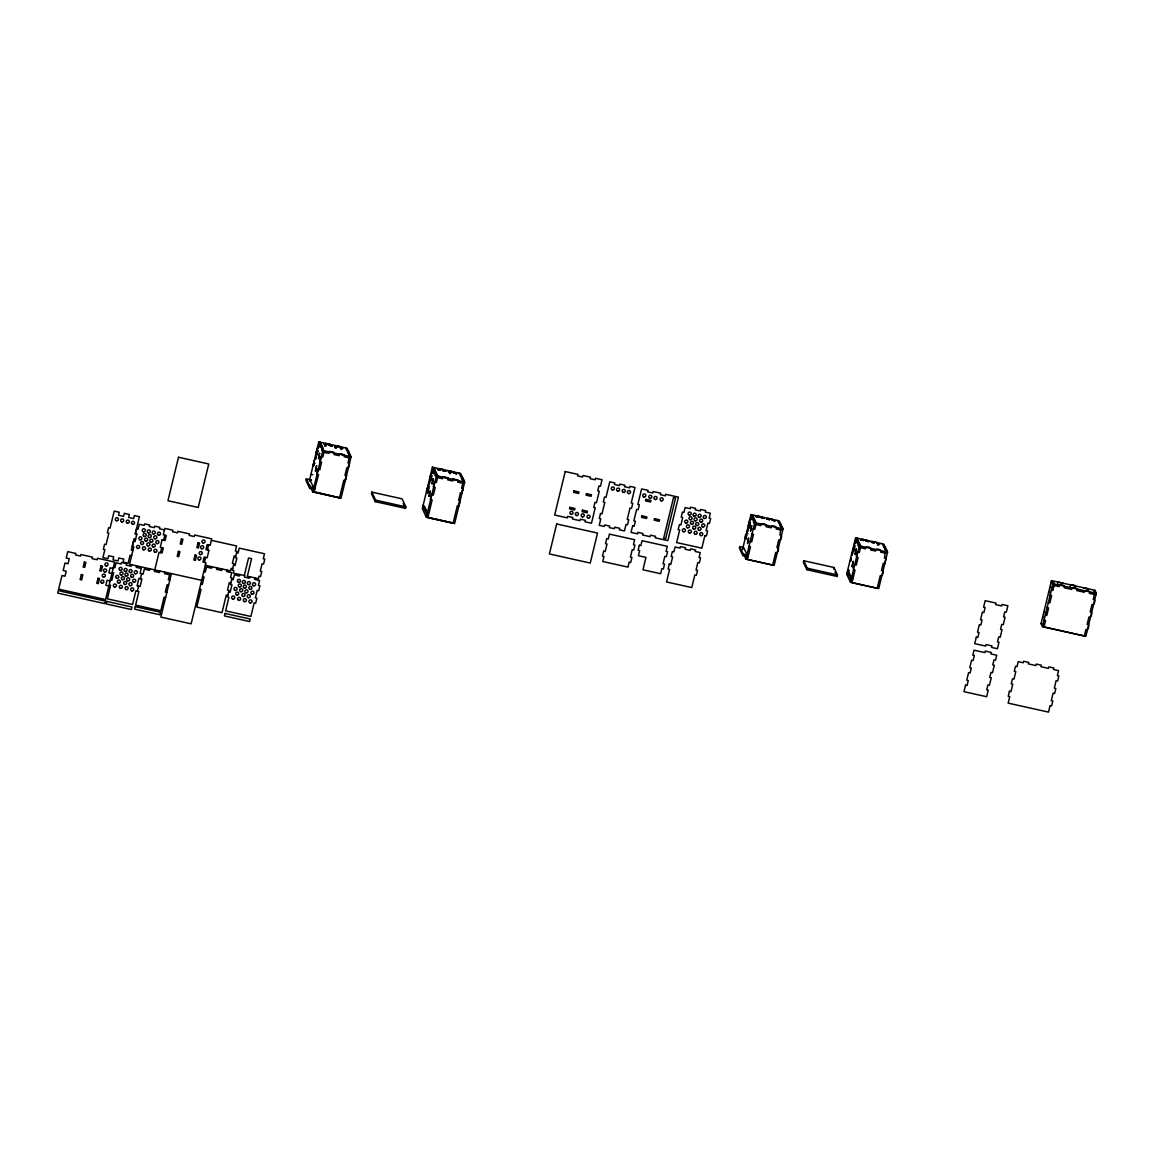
<?xml version="1.0" encoding="UTF-8"?>
<svg xmlns="http://www.w3.org/2000/svg" width="1154" height="1154" viewBox="0 0 1154 1154"><rect width="100%" height="100%" fill="white"/><g stroke="black" fill="none" stroke-linecap="round" stroke-linejoin="round"><path stroke-width="1.5" d="M433.226 473.63L433.37 472.866M135.35 533.855L136.561 528.864L138.076 529.196L139.273 524.291L144.308 525.416L144.668 523.916L149.717 525.041L149.356 526.541L154.391 527.666L154.766 526.166L159.8 527.277L159.44 528.777L164.488 529.902M136.807 534.057L135.047 541.688L133.532 541.356L132.321 546.347L133.835 546.693L129.565 564.277L201.676 580.332M131.57 564.724L131.21 566.225L126.161 565.099L126.536 563.599L121.487 562.474L121.127 563.974L116.078 562.849L114.895 567.768L113.38 567.422M136.619 565.849L136.259 567.35L141.293 568.475L140.11 573.379L143.139 574.057L144.322 569.138L149.371 570.264L149.731 568.763M113.121 568.489L110.092 567.811L108.88 572.817L111.909 573.48L109.125 584.919L110.64 585.251L107.351 598.839L132.566 604.465L135.855 590.862L137.369 591.209L138.581 586.218L140.096 586.549L141.913 579.048L138.898 578.37L137.081 585.871L138.581 586.218M140.413 578.717L141.625 573.711M164.806 535.153L163.594 540.144L162.079 539.812L160.262 547.313L163.291 547.977L162.065 552.982L159.05 552.304L154.405 571.389L159.454 572.514L159.815 571.014M160.565 552.636L161.776 547.645M164.863 572.139L164.503 573.639L169.537 574.764L168.325 579.755L169.84 580.101M171.412 573.596L160.853 617.087L191.117 623.824L205.946 562.748L202.916 562.07L204.143 557.079L207.157 557.757L208.975 550.256L205.96 549.578L207.172 544.587L210.201 545.265L211.745 538.846L194.608 535.038L194.233 536.538L189.198 535.413L189.559 533.913L177.961 531.33L177.601 532.831L172.552 531.706L172.912 530.205L164.849 528.402L163.291 534.807L166.291 535.571L165.08 540.577L162.05 539.899M204.431 562.416L205.643 557.411M207.475 549.924L208.686 544.919M211.903 566.715L211.528 568.215L206.494 567.09L205.297 571.995L203.782 571.663M216.938 567.84L216.577 569.34L221.626 570.451L221.986 568.965M232.675 568.706L231.161 568.374L230.555 570.869L227.021 570.076L226.66 571.576L231.709 572.701L230.512 577.606L232.026 577.952L230.454 584.443L231.968 584.775L230.136 592.276L228.636 591.944M239.772 574.504L239.412 576.005L234.363 574.88L233.18 579.784L231.665 579.452M244.316 575.514L248.557 558.017L251.586 558.695L247.345 576.192L258.438 578.659L259.044 576.163L260.559 576.495L261.77 571.49L260.256 571.158L262.059 563.758L263.574 564.09L264.785 559.099L263.271 558.752L264.482 553.761L239.267 548.136L238.07 553.054L236.556 552.708M249.855 576.755L249.495 578.241L244.46 577.13L244.821 575.63L233.223 573.048L233.829 570.538L232.315 570.206L233.887 563.7L232.372 563.368L234.175 555.954L235.69 556.3M254.904 577.865L254.544 579.366L259.578 580.491L258.395 585.395L259.91 585.742L258.698 590.733L257.183 590.401L255.366 597.887L256.88 598.219L255.654 603.225L254.154 602.893L250.851 616.481L225.636 610.87L228.925 597.282L227.41 596.935L228.997 590.444L227.482 590.112L229.3 582.611L230.814 582.943M311.349 479.992L306.315 478.867L305.94 480.367L309.719 488.402L314.768 489.512M309.517 480.179L318.807 441.895L347.051 448.185L351.09 456.768L341.021 498.254L312.777 491.965L309.416 484.81M309.474 481.146L309.835 479.646L313.614 487.68L313.253 489.181M313.138 466.072L314.35 461.066M316.167 453.565L317.379 448.574M309.719 488.402L310.08 486.901L306.315 478.867M316.917 474.092L318.129 469.101L319.644 469.433M319.947 461.6L321.158 456.595M312.777 491.965L322.846 450.478L318.807 441.895M325.125 445.127L325.5 443.626L330.534 444.752M325.125 446.309L325.486 444.809L326.87 444.867L323.87 444.131L325.486 444.809M335.223 447.377L335.583 445.877L340.632 447.002M348.162 452.815L348.522 451.315L347.022 450.983L345.536 447.839M349.604 455.859L349.965 454.359L348.45 454.027L347.455 451.906L348.97 452.238M348.854 464.37L348.306 468.264M345.161 480.381L346.373 475.39M348.191 467.889L349.402 462.884M371.819 492.109L371.458 493.609L375.238 501.644L405.501 508.38L405.862 506.88L402.082 498.845L371.819 492.109L375.598 500.144L375.238 501.644M432.404 467.182L422.335 508.669L426.36 517.252L454.604 523.541L464.687 482.055L460.648 473.472L432.404 467.182L436.443 475.765L426.36 517.252M423.071 506.447L423.431 504.947L427.211 512.982L426.85 514.482L423.071 506.447L424.571 506.794L427.528 513.04M430.976 473.876L429.634 478.593M430.5 499.393L431.726 494.388M433.543 486.901L434.755 481.896L436.27 482.242M462.191 479.04L462.552 477.54L461.037 477.208L462.033 479.328L463.547 479.66L463.619 482.083L463.98 480.583L462.48 480.252L463.172 481.723L461.614 488.128L463.129 488.459M458.614 505.409L459.422 502.077M462.033 491.33L463.1 488.56M459.956 500.692L458.874 505.957L457.359 505.625L453.089 523.209L427.874 517.598L432.144 500.014L430.37 499.119L431.596 494.114L433.37 495.008L435.188 487.507L433.414 486.627L434.625 481.622L436.4 482.516L437.957 476.112L437.251 474.626L435.75 474.294L435.375 475.794L434.943 474.871L435.303 473.371L436.818 473.703L435.823 471.582L434.308 471.25L433.947 472.751L433.515 471.827L433.875 470.327L435.39 470.659L433.918 467.529M459.826 500.403L458.585 500.62L460.403 493.133L461.917 493.465L462.999 488.185L461.485 487.853M743.234 547.357L739.7 546.563L739.339 548.063L742.859 555.55L747.951 556.762M742.512 549.506L750.994 514.597L779.239 520.887L783.018 528.907L774.161 565.402L745.917 559.113L744.402 555.896M742.873 548.857L743.364 546.852L746.869 554.338M742.859 555.55L743.219 554.05L739.7 546.563M745.917 559.113L754.774 522.618L750.994 514.597M780.219 525.243L780.58 523.743L779.065 523.411L777.724 520.541M780.652 526.166L781.013 524.666L779.498 524.334L780.508 526.455L782.008 526.787M803.732 560.743L803.357 562.243L806.877 569.715L837.14 576.466L837.501 574.966L833.981 567.479L803.732 560.743L807.252 568.215L806.877 569.715M833.621 568.98L833.981 567.479M846.704 574.288L855.561 537.793L883.805 544.082L887.57 552.117L878.713 588.598L850.469 582.308L846.704 574.288L848.204 574.62M849.431 570.393L847.916 570.062L852.46 579.871L850.945 579.539L851.436 577.534L852.95 577.88M850.469 582.308L859.341 545.828L855.561 537.793M884.786 548.438L885.147 546.938L883.632 546.607L882.291 543.75M885.219 549.362L885.58 547.861L884.065 547.53L885.06 549.65L886.575 549.996L886.214 551.497M1041.052 623.607L1051.496 580.621L1094.872 590.285L1096.3 593.329L1085.871 636.316L1042.495 626.651L1041.052 623.607L1042.697 624.227M1042.495 626.651L1052.924 583.664L1051.496 580.621M1054.078 585.511L1052.866 590.502L1051.222 589.896M1057.684 583.592L1058.045 582.092L1063.094 583.203M1070.292 586.391C1069.599 583.491 1077.721 585.294 1075.34 587.516M1094.872 590.285L1094.915 592.666L1095.276 591.165L1093.761 590.819L1094.28 591.93L1095.795 592.276M1094.425 594.498L1093.213 599.489C1096.329 598.277 1094.367 606.369 1092.001 604.494L1090.169 611.981C1093.3 610.783 1091.338 618.861 1088.958 616.986L1087.14 624.487C1090.256 623.275 1088.294 631.353 1085.928 629.478L1084.356 635.984L1044.009 626.997L1045.582 620.491L1043.937 619.886M334.747 446.598L337.776 447.305L334.804 446.685M766.79 519.026L769.819 519.718L766.847 519.098M871.357 542.236L874.4 542.943L871.371 542.25M339.968 447.781L342.983 448.502L339.983 447.81M335.122 448.055L336.261 448.3M1052.924 583.664L1096.3 593.329M1095.939 594.829L1089.376 593.372C1091.468 590.531 1083.346 588.728 1084.342 592.247L1076.769 590.559C1078.86 587.732 1070.739 585.915 1071.734 589.434L1064.161 587.761C1066.253 584.919 1058.131 583.102 1059.127 586.636L1052.563 585.165L1052.434 582.611L1053.948 582.943L1053.414 581.832L1051.9 581.501L1051.539 583.001L1051.135 582.121M887.008 550.92L885.493 550.573L884.512 558.175L886.027 558.522L884.786 563.614M1051.424 587.458L1050.053 587.4M859.341 545.828L887.57 552.117M754.774 522.618L783.018 528.907M755.913 524.45L760.962 525.575C759.967 522.055 768.102 523.873 766.011 526.7L771.045 527.825C770.064 524.305 778.185 526.109 776.094 528.95L781.143 530.075M860.48 547.66L865.529 548.785C864.534 545.265 872.669 547.068 870.563 549.91L875.612 551.035C874.617 547.501 882.752 549.318 880.661 552.16L885.695 553.271M1050.212 592.464L1048.827 592.391M884.815 563.513L883.3 563.181L881.468 570.682C884.599 569.47 882.637 577.548 880.257 575.673L877.199 588.266L851.984 582.655L855.042 570.062C851.638 570.653 853.599 562.561 856.254 565.056L858.086 557.57C854.667 558.161 856.629 550.069 859.297 552.564L860.841 546.159L860.278 544.962L858.764 544.63L858.403 546.13L857.97 545.207L858.331 543.707L859.845 544.039L858.85 541.918L857.335 541.572L856.975 543.072L856.542 542.149L856.903 540.649L858.417 540.995L857.076 538.125M747.922 533.826C745.542 531.951 743.58 540.029 746.71 538.831M439.083 468.928L444.131 470.053M449.18 471.164L454.214 472.289M462.119 476.616L460.605 476.285L459.133 473.14M350.398 455.282L348.883 454.95L349.575 456.421L348.018 462.826L349.532 463.172M329.279 451.661L334.314 452.772M339.363 453.897L344.411 455.022M442.862 476.948L447.911 478.073M452.945 479.198L457.994 480.324M322.846 450.478L351.09 456.768M436.443 475.765L464.687 482.055M1045.365 612.457L1043.981 612.385M324 452.31L329.034 453.435L329.15 451.373L334.184 452.498L334.083 454.561L339.132 455.671L339.233 453.623L344.267 454.748L344.166 456.796L349.215 457.922M437.582 477.612L442.631 478.737L442.732 476.674L447.781 477.799L447.68 479.848L452.714 480.973L452.815 478.924L457.864 480.05L457.763 482.098L462.812 483.223M429.764 478.867L431.279 479.198M848.955 572.398L847.44 572.067L850.945 579.539M1044.154 617.448L1042.769 617.39M807.252 568.215L837.501 574.966M743.219 554.05L746.753 554.829M460.273 492.845L461.788 493.191M348.32 468.163L346.806 467.832L344.988 475.333L346.503 475.664L345.291 480.655L343.777 480.324L339.507 497.908L315.706 492.109M429.331 486.425L428.076 486.642M429.461 486.699L427.946 486.368L426.591 491.085L428.105 491.431M426.735 491.359L428.235 491.705M311.306 474.438L312.821 474.77M309.964 479.934L311.479 480.266M423.201 506.721L424.715 507.068M375.598 500.144L405.862 506.88M310.08 486.901L315.129 488.012M314.162 492.022L339.377 497.634M427.745 517.309L452.959 522.935M211.384 540.346L236.599 545.972L235.387 550.963L236.902 551.309L235.344 557.714L236.844 558.132L235.041 565.547L233.526 565.2M136.864 534.201L135.292 533.725L139.418 516.732L134.369 515.607L133.648 518.608L128.599 517.482L129.32 514.482L124.286 513.357L123.55 516.357L118.516 515.232L119.237 512.232L114.203 511.121L110.077 528.114L108.563 527.767L107.351 532.773L108.851 533.105L106.067 544.601L104.552 544.27L103.341 549.261L104.855 549.607L102.908 557.598L107.957 558.724L108.678 555.723L113.727 556.848L112.991 559.849L118.04 560.974L118.775 557.973L123.81 559.099L123.089 562.099L128.123 563.21L130.07 555.218L131.585 555.55M135.581 539.062L134.08 538.73L131.282 550.227L132.797 550.559M205.34 565.258L227.021 570.076M202.57 576.654L204.085 576.986L202.267 584.487L200.753 584.155M199.541 589.146L201.056 589.492L196.786 607.076L222.001 612.687L226.271 595.103L227.785 595.435M168.628 585.092L167.114 584.761L165.31 592.161L166.825 592.507M110.337 579.914L111.851 580.26L113.683 572.759L112.169 572.427L114.679 562.085L97.527 558.262L97.167 559.762L92.118 558.637L92.479 557.137L80.881 554.555L80.52 556.055L75.472 554.93L75.847 553.43L67.769 551.626L66.211 558.046L69.24 558.709L68.028 563.715L64.999 563.037L63.181 570.538L66.211 571.216L64.999 576.207L61.97 575.529L57.7 593.113L104.596 603.571L108.865 585.972L105.851 585.309L107.062 580.303L110.092 580.981M137.369 591.209L138.884 591.54L135.581 605.129L160.81 610.754L164.099 597.166L165.613 597.498M877.473 544.948L878.612 545.251M340.863 449.31L341.642 449.512M324.865 445.747L325.976 446.064M449.469 473.501L450.219 473.717M1088.309 588.828L1083.274 587.703M1050.01 594.887L1051.655 595.507L1049.823 603.008L1048.193 602.388M1046.966 607.379L1048.611 607.999L1046.793 615.5L1045.149 614.88M877.242 542.625L872.193 541.5M867.159 540.375L862.11 539.25M835.034 571.98L837.14 576.466M781.647 528.287L782.08 529.21L782.455 527.71L780.941 527.378L779.945 534.98C783.061 533.869 781.027 542.091 778.734 539.971L776.916 547.472C780.032 546.26 778.07 554.353 775.704 552.477L772.646 565.056L747.431 559.445L750.475 546.852L748.845 546.246M772.675 519.415L767.641 518.305M762.592 517.18L757.543 516.054M752.509 514.929L753.851 517.785L752.336 517.454L751.975 518.954L752.408 519.877L752.769 518.377L754.283 518.709L755.279 520.829L753.778 520.497L753.403 521.997L753.836 522.921L754.211 521.42L755.726 521.752L756.288 522.964L754.73 529.369L753.086 528.748M749.436 521.002L748.225 525.993M751.874 533.754L753.519 534.36L751.701 541.861L750.057 541.24M454.085 472.015L449.05 470.89M444.001 469.765L438.953 468.654M403.222 503.562L405.501 508.38M340.502 446.713L335.453 445.588M330.405 444.478L325.37 443.352M320.322 442.227L321.793 445.357L320.293 445.026L319.918 446.526L320.35 447.449L320.725 445.949L322.24 446.281L323.235 448.416L321.721 448.069L321.793 450.493L322.154 448.993L324.361 450.81L322.803 457.215L321.028 456.32L319.817 461.326L321.591 462.206L319.773 469.707L317.999 468.812L316.787 473.818L318.562 474.712L314.032 491.734M317.249 448.3L316.037 453.291M318.302 450.507L316.946 455.224M314.22 460.792L313.008 465.783M313.917 465.495L314.653 462.927L313.917 465.495M315.388 459.422L316.095 456.811L315.388 459.422M316.629 454.301L317.336 451.676L316.629 454.301M318.086 448.3L318.792 445.689L318.086 448.3M427.499 490.782L428.206 488.171L427.499 490.782M428.971 484.723L429.677 482.112L428.971 484.723M430.226 479.588L430.932 476.977L430.226 479.588M431.668 473.602L432.375 470.991L431.668 473.602M745.96 537.908L746.667 535.297L745.96 537.908M747.431 531.85L748.138 529.239L747.431 531.85M748.686 526.714L749.393 524.104L748.686 526.714M750.143 520.728L750.85 518.117L750.143 520.728M850.527 561.118L851.234 558.507L850.527 561.118M851.998 555.06L852.705 552.449L851.998 555.06M853.239 549.924L853.946 547.313L853.239 549.924M854.696 543.938L855.402 541.313L854.696 543.938M704.892 535.6L701.834 548.179L676.619 542.568L679.677 529.974L678.163 529.643L679.374 524.637L680.889 524.983L682.721 517.482L681.206 517.151L682.418 512.145L683.933 512.477L685.115 507.572L690.164 508.698L690.525 507.197L695.573 508.323L695.198 509.823L700.247 510.948L700.608 509.448L705.657 510.573L705.296 512.073L710.33 513.198L709.147 518.103L710.662 518.434L709.45 523.44L707.936 523.094L706.104 530.595L707.618 530.927L706.407 535.932L704.892 535.6M60.181 589.463L59.82 590.963L103.701 600.729L104.062 599.229L60.181 589.463M81.343 574.577L80.131 579.582L81.645 579.914L82.857 574.923L81.343 574.577M84.372 562.085L83.16 567.076L84.675 567.422L85.886 562.416L84.372 562.085M97.989 578.284L96.763 583.289L98.278 583.621L99.489 578.616L97.989 578.284M101.018 565.792L99.807 570.783L101.321 571.129L102.533 566.124L101.018 565.792M106.716 601.407L106.11 603.903L131.325 609.514L131.945 607.018L106.716 601.407M135.22 606.629L134.614 609.124L159.829 614.75L160.435 612.255L135.22 606.629M178.509 457.244L167.965 500.735L198.214 507.471L208.773 463.995L178.509 457.244M178.408 551.352L177.197 556.343L178.711 556.69L179.923 551.684L178.408 551.352M181.423 538.947L180.212 543.952L181.726 544.284L182.938 539.279L181.423 538.947M195.055 555.06L193.843 560.051L195.358 560.397L196.569 555.391L195.055 555.06M198.07 542.654L196.858 547.66L198.373 547.991L199.584 542.986L198.07 542.654M225.016 613.423L224.395 615.919L249.625 621.544L250.23 619.034L225.016 613.423M316.571 465.769L315.489 471.048L316.571 465.769M319.6 453.277L318.518 458.556L319.6 453.277M428.725 488.027L427.644 493.306L428.725 488.027M431.755 475.535L430.673 480.8L431.755 475.535M430.153 491.07L429.072 496.35L430.153 491.07M433.197 478.578L432.101 483.858L433.197 478.578M565.229 471.539L554.67 515.03L567.379 517.857L567.739 516.357L572.788 517.482L572.413 518.983L579.986 520.67L580.347 519.17L585.395 520.295L585.02 521.796L591.483 523.224L595.248 507.731L593.733 507.399L594.945 502.394L596.459 502.74L599.258 491.243L597.743 490.912L598.955 485.906L600.469 486.238L602.042 479.747L595.493 478.29L595.132 479.79L590.083 478.665L590.444 477.165L582.972 475.491L582.611 476.991L577.563 475.881L577.938 474.381L565.229 471.539M556.675 523.974L549.391 553.963L590.242 563.051L597.527 533.061L556.675 523.974M569.917 507.371L569.557 508.856L574.605 509.981L574.966 508.481L569.917 507.371M573.927 490.868L573.567 492.369L578.601 493.494L578.976 491.993L573.927 490.868M582.438 510.155L582.078 511.655L587.112 512.78L587.487 511.28L582.438 510.155M586.448 493.652L586.073 495.153L591.122 496.278L591.483 494.777L586.448 493.652M600.498 513.501L599.287 518.492L600.801 518.824L599.229 525.33L604.263 526.455L604.638 524.955L609.673 526.08L609.312 527.58L614.361 528.691L614.721 527.19L619.756 528.316L619.395 529.816L624.444 530.941L626.016 524.45L627.531 524.781L628.742 519.79L627.228 519.444L630.026 507.948L631.541 508.294L632.753 503.288L631.238 502.956L635.003 487.464L629.954 486.339L629.594 487.839L624.545 486.714L624.905 485.214L619.871 484.089L619.51 485.589L614.462 484.464L614.822 482.963L609.788 481.838L606.023 497.331L604.508 496.999L603.297 502.004L604.811 502.336L602.013 513.833L600.498 513.501M603.686 551.165L602.475 556.17L603.975 556.502L602.763 561.508L627.978 567.119L629.204 562.113L630.704 562.46L631.93 557.454L630.416 557.122L632.204 549.722L633.719 550.054L634.931 545.049L633.416 544.717L634.642 539.726L609.427 534.1L608.23 539.005L606.716 538.673L605.504 543.664L607.018 544.01L605.201 551.511L603.686 551.165M632.623 525.921L631.05 532.412L637.513 533.855L637.873 532.355L642.922 533.48L642.562 534.98L650.12 536.668L650.481 535.167L655.53 536.293L655.169 537.793L667.863 540.62L678.422 497.129L665.728 494.301L665.353 495.802L660.319 494.677L660.679 493.176L653.121 491.489L652.746 492.989L647.711 491.864L648.072 490.363L641.61 488.935L637.845 504.428L639.359 504.76L638.148 509.765L636.633 509.419L633.834 520.916L635.349 521.262L634.137 526.253L632.623 525.921M641.884 515.867L641.523 517.367L646.557 518.478L646.918 516.978L641.884 515.867M645.879 499.365L645.519 500.865L650.567 501.99L650.928 500.49L645.879 499.365M639.345 545.265L638.133 550.256L639.648 550.602L638.407 555.694L645.98 557.382L642.966 569.773L660.622 573.711L661.833 568.706L663.348 569.052L664.56 564.046L663.045 563.715L664.848 556.315L666.363 556.646L667.575 551.641L666.06 551.309L667.272 546.318L642.057 540.692L640.859 545.597L639.345 545.265M654.491 518.665L654.13 520.165L659.165 521.291L659.54 519.79L654.491 518.665M673.518 497.619L663.694 538.11L665.714 538.557L675.537 498.066L673.518 497.619M669.306 564.046L668.094 569.037L669.608 569.384L666.55 581.962L691.765 587.588L694.823 574.995L696.338 575.327L697.55 570.336L696.035 570.004L697.867 562.503L699.367 562.835L700.593 557.844L699.079 557.497L700.262 552.593L695.227 551.468L695.588 549.968L690.539 548.857L690.179 550.343L685.13 549.232L685.505 547.732L680.456 546.607L680.095 548.107L675.047 546.982L673.864 551.886L672.349 551.554L671.138 556.545L672.638 556.892L670.82 564.378L669.306 564.046M750.215 522.661L749.134 527.926L750.215 522.661M748.614 538.197L747.532 543.476L748.614 538.197M751.658 525.705L750.576 530.984L751.658 525.705M854.782 545.856L853.7 551.136L854.782 545.856M853.181 561.407L852.099 566.672L853.181 561.407M856.21 548.9L855.128 554.18L856.21 548.9M976.313 637.167L974.741 643.672L985.574 646.081L985.949 644.581L991.993 645.937L991.632 647.437L997.431 648.721L999.003 642.23L997.489 641.884L998.715 636.893L1000.215 637.224L1002.047 629.723L1000.532 629.392L1001.744 624.401L1003.259 624.732L1005.076 617.231L1003.562 616.9L1004.773 611.894L1006.288 612.24L1007.86 605.735L1002.061 604.451L1001.701 605.951L995.657 604.595L996.017 603.095L985.17 600.686L983.597 607.177L985.112 607.523L983.9 612.514L982.386 612.183L980.554 619.684L982.068 620.015L980.857 625.006L979.342 624.675L977.525 632.176L979.039 632.507L977.827 637.513L976.313 637.167M965.537 685.173L963.965 691.664L986.656 696.727L988.228 690.222L986.713 689.89L987.939 684.885L989.44 685.231L991.272 677.73L989.757 677.398L990.969 672.393L992.483 672.739L994.301 665.238L992.786 664.892L993.998 659.9L995.513 660.232L996.724 655.241L990.925 653.943L991.286 652.443L985.242 651.101L984.881 652.601L974.034 650.178L972.822 655.183L974.337 655.515L973.125 660.521L971.61 660.175L969.778 667.676L971.293 668.022L970.081 673.013L968.567 672.681L966.749 680.168L968.264 680.514L967.052 685.505L965.537 685.173M1009.433 691.289L1008.221 696.295L1009.736 696.627L1008.149 703.132L1048.496 712.105L1050.082 705.613L1051.597 705.945L1052.809 700.954L1051.294 700.622L1053.112 693.121L1054.626 693.453L1055.838 688.462L1054.323 688.116L1056.141 680.629L1057.655 680.961L1058.867 675.956L1057.367 675.624L1058.579 670.633L1053.53 669.508L1053.89 668.007L1048.856 666.882L1048.481 668.382L1040.922 666.695L1041.283 665.194L1036.249 664.069L1035.874 665.569L1028.315 663.882L1028.676 662.382L1023.641 661.256L1023.266 662.757L1018.232 661.646L1017.02 666.637L1015.506 666.305L1014.294 671.296L1015.794 671.642L1013.977 679.129L1012.462 678.797L1011.25 683.788L1012.765 684.134L1010.947 691.635L1009.433 691.289M329.164 445.314L332.164 446.05L329.164 445.314M437.453 469.433L440.467 470.168L437.453 469.433M442.747 470.616L445.761 471.337L442.747 470.616M755.913 516.559L758.928 517.295L755.913 516.559M761.207 517.742L764.222 518.463L761.337 517.699M860.48 539.755L863.495 540.49L860.48 539.755M865.774 540.938L868.774 541.673L865.889 540.909M448.372 471.842L451.373 472.606L448.517 471.827M453.652 472.996L456.58 473.804L453.652 472.996M772.113 520.122L775.041 520.93L772.113 520.122M876.665 543.318L879.608 544.125L876.665 543.318M689.27 515.088A1.558 1.529 -25.2 0 0 691.131 513.126A1.558 1.529 -25.2 0 0 688.505 512.549A1.558 1.529 -25.2 0 0 689.27 515.088M704.445 518.463A1.558 1.529 -25.2 0 0 706.306 516.502A1.558 1.529 -25.2 0 0 703.68 515.925A1.558 1.529 -25.2 0 0 704.445 518.463M699.064 517.252A1.558 1.529 -25.2 0 0 701.127 515.506A1.558 1.529 -25.2 0 0 698.574 514.641A1.558 1.529 -25.2 0 0 699.064 517.252M694.261 516.199A1.558 1.529 -25.2 0 0 696.107 514.237A1.558 1.529 -25.2 0 0 693.496 513.645A1.558 1.529 -25.2 0 0 694.261 516.199M700.795 522.084A1.558 1.529 -25.2 0 0 702.642 520.137A1.558 1.529 -25.2 0 0 700.031 519.545A1.558 1.529 -25.2 0 0 700.795 522.084M695.227 520.843A1.558 1.529 -25.2 0 0 697.074 518.896A1.558 1.529 -25.2 0 0 694.463 518.305A1.558 1.529 -25.2 0 0 695.227 520.843M690.179 519.718A1.558 1.529 -25.2 0 0 692.039 517.771A1.558 1.529 -25.2 0 0 689.414 517.18A1.558 1.529 -25.2 0 0 690.179 519.718M691.607 524.392A1.558 1.529 -25.2 0 0 693.467 522.43A1.558 1.529 -25.2 0 0 690.842 521.853A1.558 1.529 -25.2 0 0 691.607 524.392M685.923 523.123A1.558 1.529 -25.2 0 0 687.77 521.175A1.558 1.529 -25.2 0 0 685.159 520.584A1.558 1.529 -25.2 0 0 685.923 523.123M696.843 525.56A1.558 1.529 -25.2 0 0 698.689 523.599A1.558 1.529 -25.2 0 0 696.078 523.022A1.558 1.529 -25.2 0 0 696.843 525.56M702.858 526.902A1.558 1.529 -25.2 0 0 704.719 524.94A1.558 1.529 -25.2 0 0 702.094 524.363A1.558 1.529 -25.2 0 0 702.858 526.902M699.151 530.378A1.558 1.529 -25.2 0 0 701.012 528.431A1.558 1.529 -25.2 0 0 698.386 527.84A1.558 1.529 -25.2 0 0 699.151 530.378M693.814 529.196A1.558 1.529 -25.2 0 0 695.66 527.234A1.558 1.529 -25.2 0 0 693.049 526.657A1.558 1.529 -25.2 0 0 693.814 529.196M687.582 527.811A1.558 1.529 -25.2 0 0 689.428 525.849A1.558 1.529 -25.2 0 0 686.818 525.258A1.558 1.529 -25.2 0 0 687.582 527.811M683.557 531.763A1.558 1.529 -25.2 0 0 685.418 529.801A1.558 1.529 -25.2 0 0 682.793 529.21A1.558 1.529 -25.2 0 0 683.557 531.763M689.472 533.076A1.558 1.529 -25.2 0 0 691.361 531.157A1.558 1.529 -25.2 0 0 688.75 530.523A1.558 1.529 -25.2 0 0 689.472 533.076M695.155 534.331A1.558 1.529 -25.2 0 0 697.146 532.528A1.558 1.529 -25.2 0 0 694.593 531.734A1.558 1.529 -25.2 0 0 695.155 534.331M700.968 535.629A1.558 1.529 -25.2 0 0 702.714 533.581A1.558 1.529 -25.2 0 0 700.06 533.148A1.558 1.529 -25.2 0 0 700.968 535.629M661.357 500.865A1.558 1.529 -25.2 0 0 663.074 498.788A1.558 1.529 -25.2 0 0 660.42 498.369A1.558 1.529 -25.2 0 0 661.357 500.865M655.241 499.494A1.558 1.529 -25.2 0 0 656.958 497.417A1.558 1.529 -25.2 0 0 654.304 497.013A1.558 1.529 -25.2 0 0 655.241 499.494M650.063 498.34A1.558 1.529 -25.2 0 0 651.779 496.263A1.558 1.529 -25.2 0 0 649.125 495.859A1.558 1.529 -25.2 0 0 650.063 498.34M644.019 496.999A1.558 1.529 -25.2 0 0 645.735 494.922A1.558 1.529 -25.2 0 0 643.081 494.518A1.558 1.529 -25.2 0 0 644.019 496.999M582.381 516.833A1.558 1.529 -25.2 0 0 584.241 514.872A1.558 1.529 -25.2 0 0 581.616 514.295A1.558 1.529 -25.2 0 0 582.381 516.833M588.295 518.146A1.558 1.529 -25.2 0 0 590.04 516.083A1.558 1.529 -25.2 0 0 587.386 515.65A1.558 1.529 -25.2 0 0 588.295 518.146M576.524 515.521A1.558 1.529 -25.2 0 0 578.385 513.573A1.558 1.529 -25.2 0 0 575.759 512.982A1.558 1.529 -25.2 0 0 576.524 515.521M571.115 514.323A1.558 1.529 -25.2 0 0 572.975 512.362A1.558 1.529 -25.2 0 0 570.35 511.785A1.558 1.529 -25.2 0 0 571.115 514.323M623.261 492.369A1.558 1.529 -25.2 0 0 625.252 490.551A1.558 1.529 -25.2 0 0 622.684 489.786A1.558 1.529 -25.2 0 0 623.261 492.369M617.751 491.157A1.558 1.529 -25.2 0 0 619.611 489.195A1.558 1.529 -25.2 0 0 616.986 488.604A1.558 1.529 -25.2 0 0 617.751 491.157M612.457 489.974A1.558 1.529 -25.2 0 0 614.317 488.012A1.558 1.529 -25.2 0 0 611.692 487.435A1.558 1.529 -25.2 0 0 612.457 489.974M628.699 493.58A1.558 1.529 -25.2 0 0 630.401 491.489A1.558 1.529 -25.2 0 0 627.733 491.114A1.558 1.529 -25.2 0 0 628.699 493.58M203.234 543.015A1.558 1.529 -25.2 0 0 204.979 540.952A1.558 1.529 -25.2 0 0 202.325 540.519A1.558 1.529 -25.2 0 0 203.234 543.015M200.334 554.569A1.558 1.529 -25.2 0 0 202.195 552.622A1.558 1.529 -25.2 0 0 199.57 552.03A1.558 1.529 -25.2 0 0 200.334 554.569M201.748 548.77A1.558 1.529 -25.2 0 0 203.594 546.808A1.558 1.529 -25.2 0 0 200.984 546.231A1.558 1.529 -25.2 0 0 201.748 548.77M199.036 559.935A1.558 1.529 -25.2 0 0 200.883 557.973A1.558 1.529 -25.2 0 0 198.272 557.396A1.558 1.529 -25.2 0 0 199.036 559.935M147.957 545.9A1.558 1.529 -25.2 0 0 149.804 543.952A1.558 1.529 -25.2 0 0 147.193 543.361A1.558 1.529 -25.2 0 0 147.957 545.9M149.371 537.562A1.558 1.529 -25.2 0 0 151.232 535.6A1.558 1.529 -25.2 0 0 148.606 535.023A1.558 1.529 -25.2 0 0 149.371 537.562M144.322 536.437A1.558 1.529 -25.2 0 0 146.183 534.475A1.558 1.529 -25.2 0 0 143.558 533.898A1.558 1.529 -25.2 0 0 144.322 536.437M154.939 538.803A1.558 1.529 -25.2 0 0 156.8 536.841A1.558 1.529 -25.2 0 0 154.174 536.264A1.558 1.529 -25.2 0 0 154.939 538.803M150.986 542.265A1.558 1.529 -25.2 0 0 152.847 540.317A1.558 1.529 -25.2 0 0 150.222 539.726A1.558 1.529 -25.2 0 0 150.986 542.265M157.002 543.606A1.558 1.529 -25.2 0 0 158.863 541.659A1.558 1.529 -25.2 0 0 156.237 541.067A1.558 1.529 -25.2 0 0 157.002 543.606M145.765 541.111A1.558 1.529 -25.2 0 0 147.611 539.149A1.558 1.529 -25.2 0 0 145 538.557A1.558 1.529 -25.2 0 0 145.765 541.111M140.067 539.841A1.558 1.529 -25.2 0 0 141.928 537.879A1.558 1.529 -25.2 0 0 139.302 537.302A1.558 1.529 -25.2 0 0 140.067 539.841M153.309 547.097A1.558 1.529 -25.2 0 0 155.155 545.135A1.558 1.529 -25.2 0 0 152.544 544.558A1.558 1.529 -25.2 0 0 153.309 547.097M149.299 551.049A1.558 1.529 -25.2 0 0 151.304 549.232A1.558 1.529 -25.2 0 0 148.736 548.453A1.558 1.529 -25.2 0 0 149.299 551.049M143.615 549.794A1.558 1.529 -25.2 0 0 145.519 547.861A1.558 1.529 -25.2 0 0 142.908 547.227A1.558 1.529 -25.2 0 0 143.615 549.794M137.701 548.467A1.558 1.529 -25.2 0 0 139.562 546.506A1.558 1.529 -25.2 0 0 136.937 545.929A1.558 1.529 -25.2 0 0 137.701 548.467M155.126 552.348A1.558 1.529 -25.2 0 0 156.857 550.285A1.558 1.529 -25.2 0 0 154.218 549.852A1.558 1.529 -25.2 0 0 155.126 552.348M158.588 535.182A1.558 1.529 -25.2 0 0 160.449 533.22A1.558 1.529 -25.2 0 0 157.824 532.629A1.558 1.529 -25.2 0 0 158.588 535.182M153.222 533.97A1.558 1.529 -25.2 0 0 155.271 532.21A1.558 1.529 -25.2 0 0 152.732 531.359A1.558 1.529 -25.2 0 0 153.222 533.97M148.404 532.903A1.558 1.529 -25.2 0 0 150.265 530.955A1.558 1.529 -25.2 0 0 147.64 530.364A1.558 1.529 -25.2 0 0 148.404 532.903M143.428 531.792A1.558 1.529 -25.2 0 0 145.274 529.845A1.558 1.529 -25.2 0 0 142.663 529.253A1.558 1.529 -25.2 0 0 143.428 531.792M141.726 544.515A1.558 1.529 -25.2 0 0 143.572 542.568A1.558 1.529 -25.2 0 0 140.961 541.976A1.558 1.529 -25.2 0 0 141.726 544.515M121.805 521.925A1.558 1.529 -25.2 0 0 123.666 519.964A1.558 1.529 -25.2 0 0 121.04 519.387A1.558 1.529 -25.2 0 0 121.805 521.925M127.301 523.151A1.558 1.529 -25.2 0 0 129.291 521.319A1.558 1.529 -25.2 0 0 126.724 520.555A1.558 1.529 -25.2 0 0 127.301 523.151M132.753 524.363A1.558 1.529 -25.2 0 0 134.441 522.257A1.558 1.529 -25.2 0 0 131.787 521.882A1.558 1.529 -25.2 0 0 132.753 524.363M116.511 520.742A1.558 1.529 -25.2 0 0 118.372 518.781A1.558 1.529 -25.2 0 0 115.746 518.204A1.558 1.529 -25.2 0 0 116.511 520.742M238.517 582.381A1.558 1.529 -25.2 0 0 240.378 580.433A1.558 1.529 -25.2 0 0 237.753 579.842A1.558 1.529 -25.2 0 0 238.517 582.381M250.043 589.391A1.558 1.529 -25.2 0 0 251.904 587.429A1.558 1.529 -25.2 0 0 249.278 586.852A1.558 1.529 -25.2 0 0 250.043 589.391M253.692 585.77A1.558 1.529 -25.2 0 0 255.553 583.809A1.558 1.529 -25.2 0 0 252.928 583.217A1.558 1.529 -25.2 0 0 253.692 585.77M243.508 583.491A1.558 1.529 -25.2 0 0 245.355 581.529A1.558 1.529 -25.2 0 0 242.744 580.952A1.558 1.529 -25.2 0 0 243.508 583.491M240.854 591.699A1.558 1.529 -25.2 0 0 242.715 589.737A1.558 1.529 -25.2 0 0 240.09 589.146A1.558 1.529 -25.2 0 0 240.854 591.699M246.09 592.853A1.558 1.529 -25.2 0 0 247.937 590.906A1.558 1.529 -25.2 0 0 245.326 590.314A1.558 1.529 -25.2 0 0 246.09 592.853M244.475 588.151A1.558 1.529 -25.2 0 0 246.321 586.189A1.558 1.529 -25.2 0 0 243.71 585.612A1.558 1.529 -25.2 0 0 244.475 588.151M239.426 587.025A1.558 1.529 -25.2 0 0 241.287 585.064A1.558 1.529 -25.2 0 0 238.662 584.487A1.558 1.529 -25.2 0 0 239.426 587.025M248.326 584.559A1.558 1.529 -25.2 0 0 250.375 582.799A1.558 1.529 -25.2 0 0 247.836 581.948A1.558 1.529 -25.2 0 0 248.326 584.559M250.216 602.936A1.558 1.529 -25.2 0 0 251.961 600.873A1.558 1.529 -25.2 0 0 249.307 600.441A1.558 1.529 -25.2 0 0 250.216 602.936M248.398 597.685A1.558 1.529 -25.2 0 0 250.259 595.724A1.558 1.529 -25.2 0 0 247.634 595.147A1.558 1.529 -25.2 0 0 248.398 597.685M252.106 594.195A1.558 1.529 -25.2 0 0 253.967 592.247A1.558 1.529 -25.2 0 0 251.341 591.656A1.558 1.529 -25.2 0 0 252.106 594.195M244.403 601.638A1.558 1.529 -25.2 0 0 246.393 599.82A1.558 1.529 -25.2 0 0 243.84 599.041A1.558 1.529 -25.2 0 0 244.403 601.638M243.061 596.488A1.558 1.529 -25.2 0 0 244.908 594.541A1.558 1.529 -25.2 0 0 242.297 593.949A1.558 1.529 -25.2 0 0 243.061 596.488M238.719 600.368A1.558 1.529 -25.2 0 0 240.609 598.45A1.558 1.529 -25.2 0 0 238.012 597.815A1.558 1.529 -25.2 0 0 238.719 600.368M236.83 595.103A1.558 1.529 -25.2 0 0 238.676 593.142A1.558 1.529 -25.2 0 0 236.065 592.565A1.558 1.529 -25.2 0 0 236.83 595.103M232.805 599.056A1.558 1.529 -25.2 0 0 234.666 597.094A1.558 1.529 -25.2 0 0 232.041 596.517A1.558 1.529 -25.2 0 0 232.805 599.056M235.171 590.43A1.558 1.529 -25.2 0 0 237.032 588.468A1.558 1.529 -25.2 0 0 234.406 587.891A1.558 1.529 -25.2 0 0 235.171 590.43M106.226 565.994A1.558 1.529 -25.2 0 0 107.957 563.917A1.558 1.529 -25.2 0 0 105.288 563.513A1.558 1.529 -25.2 0 0 106.226 565.994M104.783 571.995A1.558 1.529 -25.2 0 0 106.5 569.917A1.558 1.529 -25.2 0 0 103.846 569.513A1.558 1.529 -25.2 0 0 104.783 571.995M102.057 583.188A1.558 1.529 -25.2 0 0 103.773 581.111A1.558 1.529 -25.2 0 0 101.119 580.707A1.558 1.529 -25.2 0 0 102.057 583.188M103.528 577.115A1.558 1.529 -25.2 0 0 105.245 575.053A1.558 1.529 -25.2 0 0 102.591 574.634A1.558 1.529 -25.2 0 0 103.528 577.115M120.232 570.364A1.558 1.529 -25.2 0 0 122.093 568.403A1.558 1.529 -25.2 0 0 119.468 567.826A1.558 1.529 -25.2 0 0 120.232 570.364M131.758 577.361A1.558 1.529 -25.2 0 0 133.604 575.413A1.558 1.529 -25.2 0 0 130.993 574.822A1.558 1.529 -25.2 0 0 131.758 577.361M135.407 573.74A1.558 1.529 -25.2 0 0 137.268 571.778A1.558 1.529 -25.2 0 0 134.643 571.201A1.558 1.529 -25.2 0 0 135.407 573.74M125.223 571.475A1.558 1.529 -25.2 0 0 127.07 569.513A1.558 1.529 -25.2 0 0 124.459 568.936A1.558 1.529 -25.2 0 0 125.223 571.475M122.569 579.669A1.558 1.529 -25.2 0 0 124.43 577.707A1.558 1.529 -25.2 0 0 121.805 577.13A1.558 1.529 -25.2 0 0 122.569 579.669M127.805 580.837A1.558 1.529 -25.2 0 0 129.652 578.875A1.558 1.529 -25.2 0 0 127.041 578.298A1.558 1.529 -25.2 0 0 127.805 580.837M126.19 576.12A1.558 1.529 -25.2 0 0 128.036 574.173A1.558 1.529 -25.2 0 0 125.425 573.581A1.558 1.529 -25.2 0 0 126.19 576.12M121.141 574.995A1.558 1.529 -25.2 0 0 123.002 573.048A1.558 1.529 -25.2 0 0 120.377 572.456A1.558 1.529 -25.2 0 0 121.141 574.995M130.027 572.528A1.558 1.529 -25.2 0 0 132.09 570.783A1.558 1.529 -25.2 0 0 129.536 569.932A1.558 1.529 -25.2 0 0 130.027 572.528M131.931 590.906A1.558 1.529 -25.2 0 0 133.676 588.857A1.558 1.529 -25.2 0 0 131.022 588.425A1.558 1.529 -25.2 0 0 131.931 590.906M130.113 585.669A1.558 1.529 -25.2 0 0 131.974 583.708A1.558 1.529 -25.2 0 0 129.349 583.116A1.558 1.529 -25.2 0 0 130.113 585.669M133.821 582.179A1.558 1.529 -25.2 0 0 135.682 580.217A1.558 1.529 -25.2 0 0 133.056 579.64A1.558 1.529 -25.2 0 0 133.821 582.179M126.118 589.607A1.558 1.529 -25.2 0 0 128.108 587.804A1.558 1.529 -25.2 0 0 125.555 587.025A1.558 1.529 -25.2 0 0 126.118 589.607M124.776 584.472A1.558 1.529 -25.2 0 0 126.623 582.51A1.558 1.529 -25.2 0 0 124.012 581.933A1.558 1.529 -25.2 0 0 124.776 584.472M120.434 588.352A1.558 1.529 -25.2 0 0 122.324 586.434A1.558 1.529 -25.2 0 0 119.713 585.799A1.558 1.529 -25.2 0 0 120.434 588.352M118.545 583.087A1.558 1.529 -25.2 0 0 120.391 581.126A1.558 1.529 -25.2 0 0 117.78 580.549A1.558 1.529 -25.2 0 0 118.545 583.087M114.52 587.04A1.558 1.529 -25.2 0 0 116.381 585.078A1.558 1.529 -25.2 0 0 113.756 584.501A1.558 1.529 -25.2 0 0 114.52 587.04M116.886 578.399A1.558 1.529 -25.2 0 0 118.732 576.452A1.558 1.529 -25.2 0 0 116.121 575.86A1.558 1.529 -25.2 0 0 116.886 578.399"/></g></svg>
